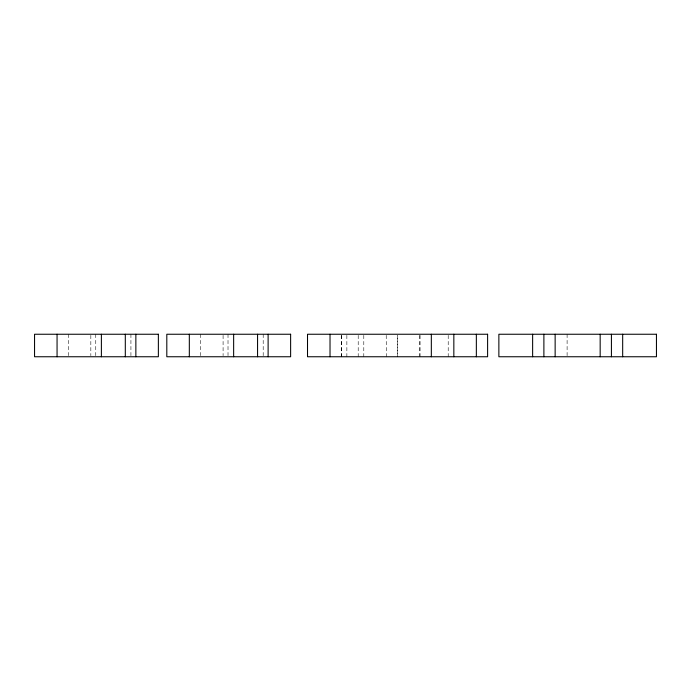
<?xml version="1.0" encoding="UTF-8"?>
<svg xmlns="http://www.w3.org/2000/svg" width="691" height="691" viewBox="0 0 691 691"><rect width="100%" height="100%" fill="white"/><g stroke="black" fill="none" stroke-linecap="round" stroke-linejoin="round"><path stroke-width="0.52" stroke-dasharray="3.46 2.59" d="M567.104 334.245L567.104 355.684M448.209 335.316L448.209 356.755M420.068 335.316L420.068 356.755M419.368 335.316L419.368 356.755M386.226 335.316L386.304 356.755M363.794 335.316L363.794 356.755M358.206 335.316L358.206 356.755M346.865 335.316L346.865 356.755M341.44 335.316L341.44 356.755M341.276 335.316L341.276 356.755M263.193 334.245L263.193 355.684M228.013 334.245L228.013 355.684M223.089 335.316L223.089 355.684M200.58 334.245L200.58 355.684M130.927 334.245L130.927 355.684M95.755 334.245L95.755 355.684M90.832 335.316L90.832 355.684M68.323 334.245L68.323 355.684M397.567 356.755L397.567 335.316L397.558 356.755"/><path stroke-width="1.04" d="M622.677 334.245L622.677 356.755M611.423 334.245L611.423 356.755M600.168 334.245L600.168 356.755M555.141 334.245L555.141 356.755M543.886 334.245L543.886 356.755M532.631 334.245L532.631 356.755M476.349 334.245L476.349 356.755M453.84 334.245L453.84 356.755M431.331 334.245L431.331 356.755M330.022 334.245L330.022 356.755M268.117 334.245L268.117 356.755M257.562 334.245L257.562 356.755M233.644 334.245L233.644 356.755M189.325 334.245L189.325 356.755M135.859 334.245L135.859 356.755M125.304 334.245L125.304 356.755M101.387 334.245L101.387 356.755M57.059 334.245L57.059 356.755M158.369 334.245L34.55 334.245L34.55 356.755L158.369 356.755L158.369 334.245M290.626 334.245L166.807 334.245L166.807 356.755L290.626 356.755L290.626 334.245M487.604 334.245L307.512 334.245L307.512 356.755L487.604 356.755L487.604 334.245M656.45 334.245L498.867 334.245L498.867 356.755L656.45 356.755L656.45 334.245"/></g></svg>
